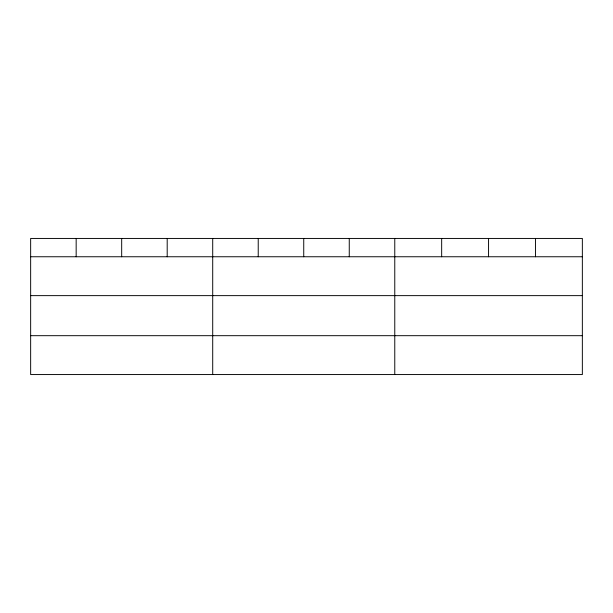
<?xml version="1.0" encoding="UTF-8"?>
<svg xmlns="http://www.w3.org/2000/svg" width="613" height="613" viewBox="0 0 613 613"><rect width="100%" height="100%" fill="white"/><g stroke="black" fill="none" stroke-linecap="round" stroke-linejoin="round"><path stroke-width="0.92" d="M582.35 295.635L582.35 238.442L30.65 238.442L30.65 374.558L582.35 374.558L582.35 295.635L30.65 295.635M30.65 256.755L582.35 256.755M30.65 335.686L582.35 335.686M535.455 238.442L535.455 256.755M488.561 238.442L488.561 256.755M441.666 238.442L441.666 256.755M394.772 238.442L394.772 374.558M349.257 238.442L349.257 256.755M303.741 238.442L303.741 256.755M258.226 238.442L258.226 256.755M212.711 238.442L212.711 374.558M167.196 238.442L167.196 256.755M121.681 238.442L121.681 256.755M76.165 238.442L76.165 256.755"/></g></svg>
